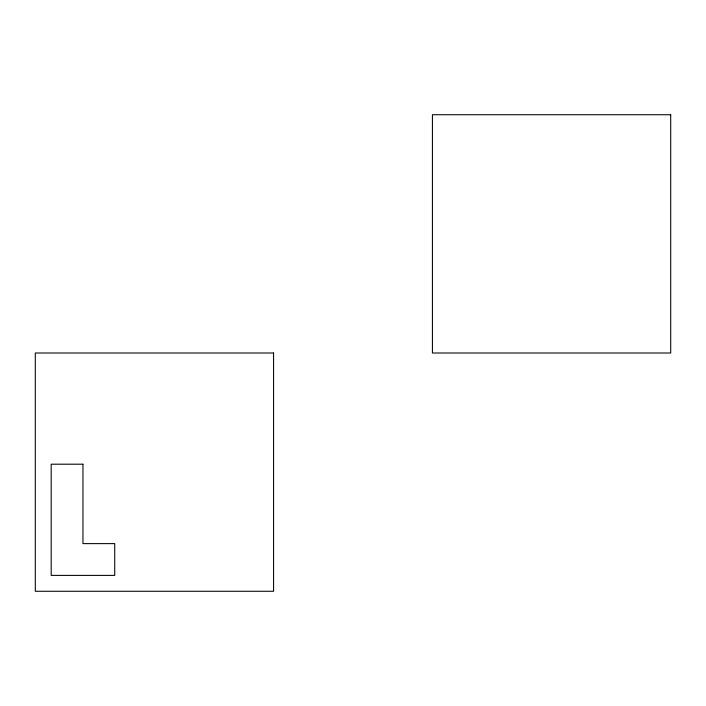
<?xml version="1.0" encoding="UTF-8"?>
<svg xmlns="http://www.w3.org/2000/svg" width="706" height="706" viewBox="0 0 706 706"><rect width="100%" height="100%" fill="white"/><g stroke="black" fill="none" stroke-linecap="round" stroke-linejoin="round"><path stroke-width="1.06" d="M670.7 114.725L432.425 114.725L432.425 353L670.7 353L670.7 114.725M273.575 353L35.3 353L35.3 591.275L273.575 591.275L273.575 353M82.955 464.195L51.185 464.195L51.185 575.39L114.725 575.39L114.725 543.62L82.955 543.62L82.955 464.195"/></g></svg>
